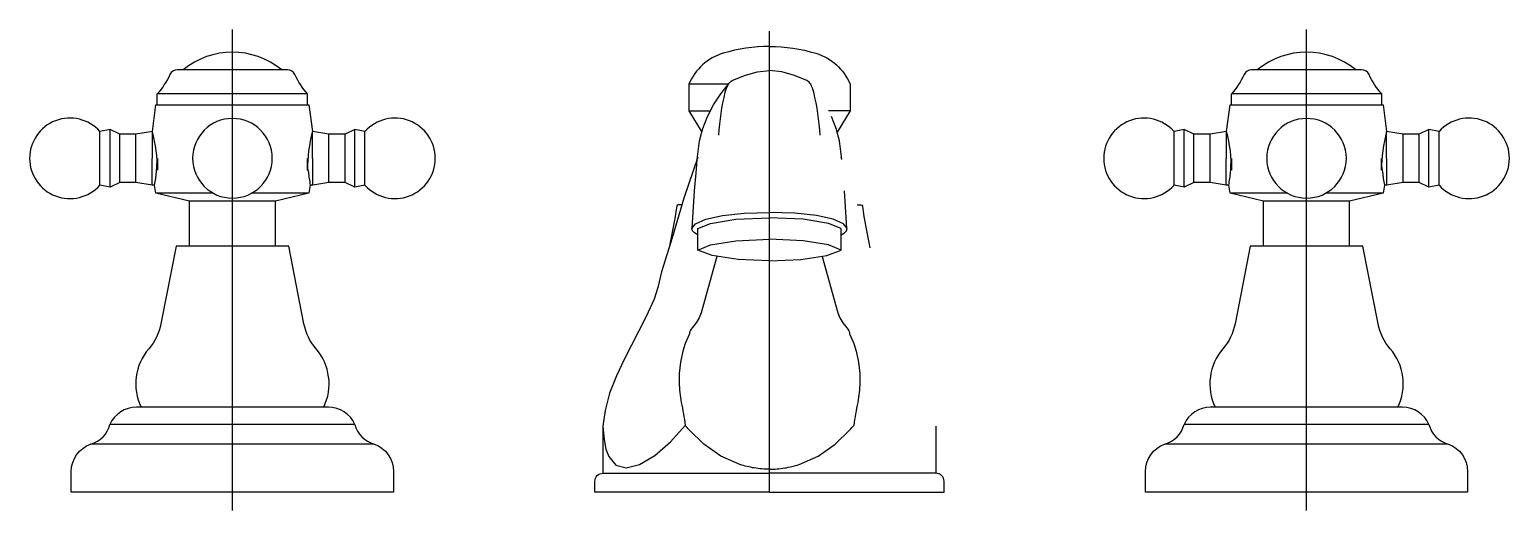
# Model space of a CAD drawing. Extents: x 26.124 to 26.399, y 0.071 to 0.161.
import ezdxf

# ---------------------------------------------------------------- set-up
doc = ezdxf.new("R2010")
doc.units = 0
doc.header["$LTSCALE"] = 0.2
doc.header["$MEASUREMENT"] = 0
doc.linetypes.add('AXES', pattern=[0.54, 0.3, -0.08, 0.08, -0.08])
doc.linetypes.add('CONTINU', pattern=[0])
doc.layers.get('0').update_dxf_attribs({"linetype": 'CONTINUOUS'})
doc.layers.add('DECA_EIXOS', color=5, linetype='AXES')

msp = doc.modelspace()

# ---------------------------------------------------------------- linework, layer by layer
at = {"linetype": 'CONTINUOUS'}
for p, q in [((26.23057, 0.08694), (26.23057, 0.07819)), ((26.29257, 0.08694), (26.29257, 0.07819))]:
    msp.add_line(p, q, dxfattribs=at)
at = {"linetype": 'CONTINU'}
for points in [[(26.26157, 0.15769, 0.07331), (26.25292, 0.15642, 0.224355), (26.24657, 0.15069)], [(26.26157, 0.15769, -0.07331), (26.27023, 0.15642, -0.224355), (26.27657, 0.15069)], [(26.17077, 0.15335, 0.355398), (26.15238, 0.15335)], [(26.37077, 0.15335, 0.355398), (26.35238, 0.15335)], [(26.17557, 0.14885, -0.072752), (26.1732, 0.15248, 0.2919), (26.17183, 0.15335), (26.15131, 0.15335, 0.2919), (26.14995, 0.15248, -0.072752), (26.14757, 0.14885, 0.072752)], [(26.25391, 0.15066, -0.172291), (26.25465, 0.15135), (26.25689, 0.15229), (26.25926, 0.15295), (26.26157, 0.15322)], [(26.26924, 0.15066, 0.172291), (26.2685, 0.15135), (26.26626, 0.15229), (26.26389, 0.15295), (26.26157, 0.15322)], [(26.37557, 0.14885, -0.072752), (26.3732, 0.15248, 0.2919), (26.37183, 0.15335), (26.35131, 0.15335, 0.2919), (26.34995, 0.15248, -0.072752), (26.34757, 0.14885, 0.072752)], [(26.1369, 0.14185, 2.618036), (26.1369, 0.13185)], [(26.16157, 0.14427, 1), (26.16157, 0.12944)], [(26.16157, 0.12944, 1), (26.16157, 0.14427)], [(26.18625, 0.13185, 2.618035), (26.18625, 0.14185)], [(26.3369, 0.14185, 2.618036), (26.3369, 0.13185)], [(26.36157, 0.14427, 1), (26.36157, 0.12944)], [(26.36157, 0.12944, 1), (26.36157, 0.14427)], [(26.38625, 0.13185, 2.618035), (26.38625, 0.14185)], [(26.14708, 0.13185, 0.023075), (26.14743, 0.13429, 0.044062), (26.14747, 0.13566), (26.14761, 0.13685), (26.14761, 0.13464, 0.064319), (26.14669, 0.14185)], [(26.17646, 0.14185, 0.064344), (26.17554, 0.13464), (26.17554, 0.13685), (26.17551, 0.13581, 0.044059), (26.17572, 0.13429, 0.023076), (26.17607, 0.13185)], [(26.34708, 0.13185, 0.023075), (26.34743, 0.13429, 0.044062), (26.34747, 0.13566), (26.34761, 0.13685), (26.34761, 0.13464, 0.064319), (26.34669, 0.14185)], [(26.37646, 0.14185, 0.064344), (26.37554, 0.13464), (26.37554, 0.13685), (26.37551, 0.13581, 0.044059), (26.37572, 0.13429, 0.023076), (26.37607, 0.13185)], [(26.24812, 0.13664, -0.093685), (26.24824, 0.1371), (26.24561, 0.12944), (26.24346, 0.12207), (26.24146, 0.11571), (26.24076, 0.11279), (26.24007, 0.11064), (26.23859, 0.1074), (26.23449, 0.09938), (26.23307, 0.09634), (26.2318, 0.09313), (26.23097, 0.08989), (26.23057, 0.08694), (26.23082, 0.08449), (26.23113, 0.0827), (26.23163, 0.08128), (26.23296, 0.0797), (26.2349, 0.07919), (26.23737, 0.07981), (26.2402, 0.0815), (26.24314, 0.08405), (26.24589, 0.0871)], [(26.27503, 0.13664, 0.093685), (26.27491, 0.1371, -0.024785)], [(26.24527, 0.12819), (26.24459, 0.12819, 0.371633), (26.24429, 0.12794, -0.015737), (26.24287, 0.1202, 0.015737)], [(26.27788, 0.12819), (26.27856, 0.12819, -0.371633), (26.27886, 0.12794, 0.015737), (26.28028, 0.1202, -0.015737)], [(26.17857, 0.09049, 0.299615), (26.17714, 0.10139, -0.130988), (26.17489, 0.10603), (26.17207, 0.12049), (26.15107, 0.12049), (26.14826, 0.10603, -0.130988), (26.14601, 0.10139, 0.299759), (26.14457, 0.09049)], [(26.25178, 0.11859), (26.24887, 0.10808), (26.2485, 0.10716), (26.24794, 0.10621), (26.24718, 0.10525, 0.17438), (26.24665, 0.10415), (26.24589, 0.10235), (26.24544, 0.10092), (26.245, 0.09887), (26.24477, 0.0968), (26.24474, 0.09507, 0.039155), (26.24515, 0.09138, -0.015263), (26.24589, 0.0871, 0.015263)], [(26.27136, 0.11859), (26.27428, 0.10808), (26.27465, 0.10716), (26.27521, 0.10621), (26.27597, 0.10525, -0.17438), (26.2765, 0.10415), (26.27726, 0.10235), (26.27771, 0.10092), (26.27815, 0.09887), (26.27838, 0.0968), (26.27841, 0.09507, -0.039155), (26.278, 0.09138, 0.015263), (26.27726, 0.0871, -0.015263)], [(26.37857, 0.09049, 0.299615), (26.37714, 0.10139, -0.130988), (26.37489, 0.10603), (26.37207, 0.12049), (26.35107, 0.12049), (26.34826, 0.10603, -0.130988), (26.34601, 0.10139, 0.299759), (26.34457, 0.09049)], [(26.18437, 0.08729, 0.29601), (26.17944, 0.09049), (26.14371, 0.09049, 0.29601), (26.13877, 0.08729)], [(26.38437, 0.08729, 0.29601), (26.37944, 0.09049), (26.34371, 0.09049, 0.29601), (26.33877, 0.08729)], [(26.13517, 0.08362, 0.276725), (26.13877, 0.08729)], [(26.18437, 0.08729, 0.276726), (26.18797, 0.08362)], [(26.26157, 0.07895, -0.040486), (26.25875, 0.07917, -0.038612), (26.25607, 0.07983), (26.25252, 0.0814), (26.24937, 0.0836), (26.24664, 0.08627, -0.007904), (26.24589, 0.0871)], [(26.26157, 0.07895, 0.040486), (26.2644, 0.07917, 0.038612), (26.26708, 0.07983), (26.27063, 0.0814), (26.27378, 0.0836), (26.27651, 0.08627, 0.007904), (26.27726, 0.0871)], [(26.33517, 0.08362, 0.276725), (26.33877, 0.08729)], [(26.38437, 0.08729, 0.276726), (26.38797, 0.08362)], [(26.18797, 0.08362, -0.318051), (26.19157, 0.07853), (26.19157, 0.07469), (26.13157, 0.07469), (26.13157, 0.07853, -0.317841), (26.13517, 0.08362, 0.317841)], [(26.38797, 0.08362, -0.318051), (26.39157, 0.07853), (26.39157, 0.07469), (26.33157, 0.07469), (26.33157, 0.07853, -0.317841), (26.33517, 0.08362, 0.317841)]]:
    msp.add_lwpolyline(points, format="xyb", dxfattribs=at)
for points in [[(26.14757, 0.14685), (26.14757, 0.14885)], [(26.17557, 0.14885), (26.14757, 0.14885)], [(26.17557, 0.14685), (26.17557, 0.14885)], [(26.24657, 0.15069), (26.24657, 0.14569)], [(26.24812, 0.13664), (26.24853, 0.14011), (26.24916, 0.14244), (26.25002, 0.14462), (26.25115, 0.1468), (26.25249, 0.14887), (26.25391, 0.15066), (26.24657, 0.15069)], [(26.27657, 0.15069), (26.27657, 0.14569)], [(26.37557, 0.14885), (26.34757, 0.14885)], [(26.34757, 0.14685), (26.34757, 0.14885)], [(26.37557, 0.14685), (26.37557, 0.14885)], [(26.14669, 0.14185), (26.14732, 0.14685), (26.17582, 0.14685), (26.17646, 0.14185)], [(26.34669, 0.14185), (26.34732, 0.14685), (26.37582, 0.14685), (26.37646, 0.14185)], [(26.24657, 0.14569), (26.24898, 0.14175)], [(26.24657, 0.14569), (26.25058, 0.14569)], [(26.27657, 0.14569), (26.27257, 0.14569)], [(26.27503, 0.13664), (26.27462, 0.14011), (26.27399, 0.14244), (26.27313, 0.14462)], [(26.27657, 0.14569), (26.27417, 0.14175)], [(26.13881, 0.1422), (26.1369, 0.14185)], [(26.1369, 0.13185), (26.1369, 0.14185)], [(26.14061, 0.14135), (26.13881, 0.1422)], [(26.13881, 0.1315), (26.13881, 0.1422)], [(26.14361, 0.14135), (26.14061, 0.14135)], [(26.14061, 0.13235), (26.14061, 0.14135)], [(26.14669, 0.14185), (26.14361, 0.14135)], [(26.14361, 0.13235), (26.14361, 0.14135)], [(26.14661, 0.13185), (26.14669, 0.14185)], [(26.17954, 0.14135), (26.17646, 0.14185)], [(26.17654, 0.13185), (26.17646, 0.14185)], [(26.18254, 0.14135), (26.17954, 0.14135)], [(26.17954, 0.13235), (26.17954, 0.14135)], [(26.18434, 0.1422), (26.18254, 0.14135)], [(26.18254, 0.13235), (26.18254, 0.14135)], [(26.18625, 0.14185), (26.18434, 0.1422)], [(26.18434, 0.1315), (26.18434, 0.1422)], [(26.18625, 0.13185), (26.18625, 0.14185)], [(26.33881, 0.1422), (26.3369, 0.14185)], [(26.3369, 0.13185), (26.3369, 0.14185)], [(26.33881, 0.1315), (26.33881, 0.1422)], [(26.34061, 0.14135), (26.33881, 0.1422)], [(26.34361, 0.14135), (26.34061, 0.14135)], [(26.34061, 0.13235), (26.34061, 0.14135)], [(26.34669, 0.14185), (26.34361, 0.14135)], [(26.34361, 0.13235), (26.34361, 0.14135)], [(26.34661, 0.13185), (26.34669, 0.14185)], [(26.37654, 0.13185), (26.37646, 0.14185)], [(26.37954, 0.14135), (26.37646, 0.14185)], [(26.38254, 0.14135), (26.37954, 0.14135)], [(26.37954, 0.13235), (26.37954, 0.14135)], [(26.38434, 0.1422), (26.38254, 0.14135)], [(26.38254, 0.13235), (26.38254, 0.14135)], [(26.38434, 0.1315), (26.38434, 0.1422)], [(26.38625, 0.14185), (26.38434, 0.1422)], [(26.38625, 0.13185), (26.38625, 0.14185)], [(26.24716, 0.1238), (26.2476, 0.13081), (26.248, 0.13484), (26.24812, 0.13664)], [(26.14061, 0.13235), (26.13881, 0.1315)], [(26.14361, 0.13235), (26.14061, 0.13235)], [(26.14661, 0.13185), (26.14361, 0.13235)], [(26.17954, 0.13235), (26.17654, 0.13185)], [(26.18254, 0.13235), (26.17954, 0.13235)], [(26.18434, 0.1315), (26.18254, 0.13235)], [(26.34061, 0.13235), (26.33881, 0.1315)], [(26.34361, 0.13235), (26.34061, 0.13235)], [(26.34661, 0.13185), (26.34361, 0.13235)], [(26.37954, 0.13235), (26.37654, 0.13185)], [(26.38254, 0.13235), (26.37954, 0.13235)], [(26.38434, 0.1315), (26.38254, 0.13235)], [(26.13881, 0.1315), (26.1369, 0.13185)], [(26.14708, 0.13185), (26.14661, 0.13185)], [(26.14732, 0.13035), (26.14708, 0.13185)], [(26.15357, 0.12885), (26.14732, 0.13035)], [(26.15801, 0.13035), (26.14732, 0.13035)], [(26.17582, 0.13035), (26.16514, 0.13035)], [(26.17582, 0.13035), (26.16957, 0.12885)], [(26.17607, 0.13185), (26.17582, 0.13035)], [(26.17654, 0.13185), (26.17607, 0.13185)], [(26.18625, 0.13185), (26.18434, 0.1315)], [(26.27599, 0.1238), (26.27555, 0.13081)], [(26.33881, 0.1315), (26.3369, 0.13185)], [(26.34708, 0.13185), (26.34661, 0.13185)], [(26.34732, 0.13035), (26.34708, 0.13185)], [(26.35801, 0.13035), (26.34732, 0.13035)], [(26.35357, 0.12885), (26.34732, 0.13035)], [(26.37582, 0.13035), (26.36514, 0.13035)], [(26.37582, 0.13035), (26.36957, 0.12885)], [(26.37607, 0.13185), (26.37582, 0.13035)], [(26.37654, 0.13185), (26.37607, 0.13185)], [(26.38625, 0.13185), (26.38434, 0.1315)], [(26.15357, 0.12049), (26.15357, 0.12885)], [(26.16957, 0.12885), (26.15357, 0.12885)], [(26.16957, 0.12049), (26.16957, 0.12885)], [(26.24823, 0.12259), (26.24763, 0.12296), (26.24726, 0.12335), (26.24713, 0.12376), (26.24778, 0.12467), (26.2497, 0.12551), (26.25281, 0.12619), (26.25688, 0.12664), (26.26157, 0.12679)], [(26.27492, 0.12259), (26.27552, 0.12296), (26.27589, 0.12335), (26.27602, 0.12376), (26.27537, 0.12467), (26.27344, 0.12551), (26.27034, 0.12619), (26.26627, 0.12664), (26.26157, 0.12679)], [(26.36957, 0.12885), (26.35357, 0.12885)], [(26.35357, 0.12049), (26.35357, 0.12885)], [(26.36957, 0.12049), (26.36957, 0.12885)], [(26.24823, 0.11976), (26.24823, 0.12376), (26.25058, 0.12472), (26.25533, 0.1255), (26.26157, 0.12579)], [(26.27492, 0.11976), (26.27492, 0.12376), (26.27257, 0.12472), (26.26782, 0.1255), (26.26157, 0.12579)], [(26.26157, 0.11774), (26.25575, 0.11798), (26.25088, 0.11873), (26.24823, 0.11976), (26.25058, 0.12072), (26.25533, 0.1215), (26.26157, 0.12179)], [(26.26157, 0.11774), (26.2674, 0.11798), (26.27227, 0.11873), (26.27492, 0.11976), (26.27257, 0.12072), (26.26782, 0.1215), (26.26157, 0.12179)], [(26.18437, 0.08729), (26.13877, 0.08729)], [(26.38437, 0.08729), (26.33877, 0.08729)], [(26.18797, 0.08362), (26.13517, 0.08362)], [(26.38797, 0.08362), (26.33517, 0.08362)]]:
    msp.add_lwpolyline(points, dxfattribs=at)
at = {"linetype": 'CONTINUOUS'}
for points in [[(26.25216, 0.14118, -0.047025), (26.25335, 0.1492, -0.083856), (26.25391, 0.15066, 0.083856)], [(26.27099, 0.14118, 0.047025), (26.2698, 0.1492, 0.083856), (26.26924, 0.15066, -0.083856)], [(26.26157, 0.07469), (26.22907, 0.07469), (26.22907, 0.07669, -0.414214), (26.23057, 0.07819), (26.26157, 0.07819)], [(26.26157, 0.07469), (26.29407, 0.07469), (26.29407, 0.07669, 0.414214), (26.29257, 0.07819), (26.26157, 0.07819)]]:
    msp.add_lwpolyline(points, format="xyb", dxfattribs=at)
at = {"layer": 'DECA_EIXOS'}
for points in [[(26.16157, 0.07127), (26.16157, 0.16084)], [(26.26157, 0.07469), (26.26157, 0.16055)], [(26.36157, 0.07127), (26.36157, 0.16084)]]:
    msp.add_lwpolyline(points, dxfattribs=at)

doc.saveas('drawing.dxf')
